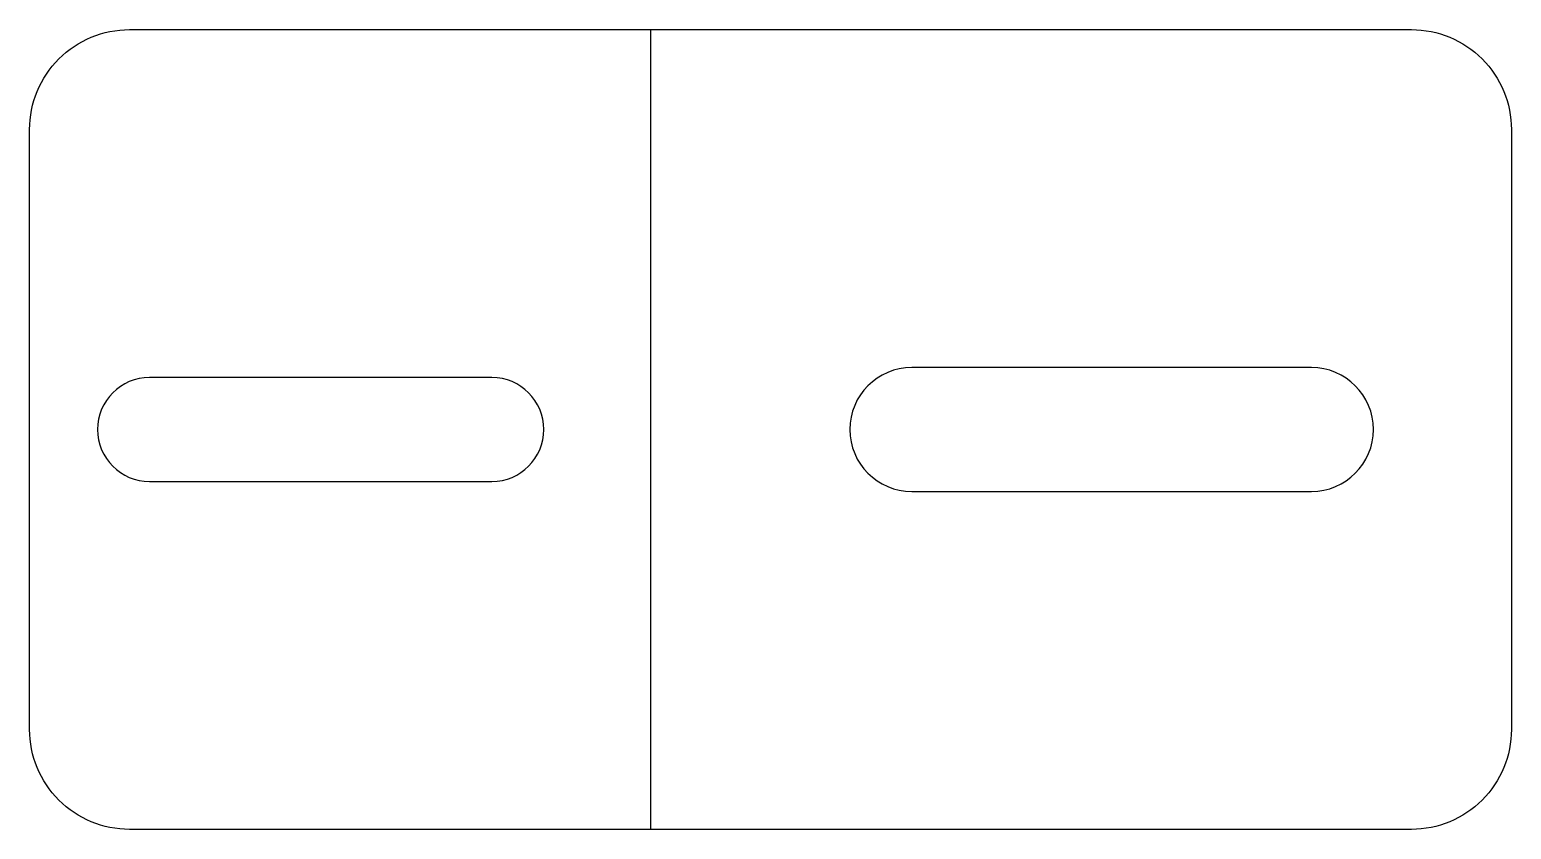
# Model space of a CAD drawing. Extents: x -29.1 to 45, y -20 to 20.
import ezdxf

# ---------------------------------------------------------------- set-up
doc = ezdxf.new("R2010")
doc.units = 0

msp = doc.modelspace()

# ---------------------------------------------------------------- linework, layer by layer
at = {"layer": '1'}
for points in [[(45, 15), (45, -15, -0.414214), (40, -20), (-24.14, -20, -0.414214), (-29.14, -15), (-29.14, 15, -0.414214), (-24.14, 20), (40, 20, -0.414214)], [(35, 3.1), (15, 3.1, 1), (15, -3.1), (35, -3.1, 1)], [(-6.01, 2.6), (-23.14, 2.6, 1), (-23.14, -2.6), (-6.01, -2.6, 1)]]:
    msp.add_lwpolyline(points, format="xyb", close=True, dxfattribs=at)
at = {"layer": '2'}
msp.add_line((1.93, 20), (1.93, -20), dxfattribs=at)

doc.saveas('drawing.dxf')
